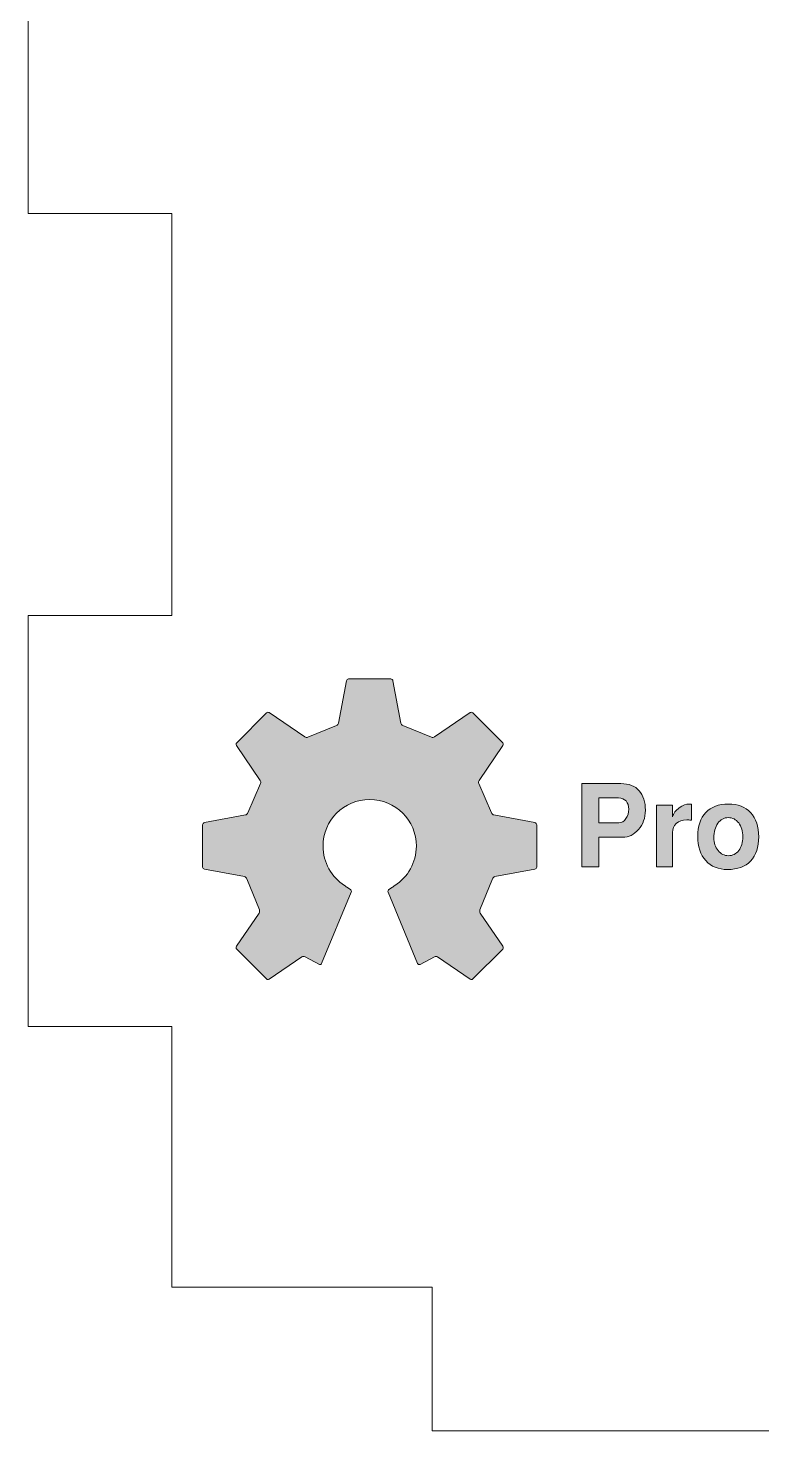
# Model space of a CAD drawing. Header units: inches. Extents: x 0.2 to 13, y -17.3 to -0.1.
# Drawn here: x 4.634 to 5.437, y -4.119 to -2.584 of the extents above; entities that cross this region are included whole.
import ezdxf

# ---------------------------------------------------------------- set-up
doc = ezdxf.new("R2010")
doc.units = ezdxf.units.IN
doc.header["$MEASUREMENT"] = 0
doc.layers.add('Layer 1', color=7, linetype='Continuous')

# ---------------------------------------------------------------- blocks, each defined once
blk = doc.blocks.new('block 41')
at = {"layer": 'Layer 1', "true_color": 0xed1f24}
h = blk.add_hatch(color=240, dxfattribs=at)
h.dxf.hatch_style = 2
edge = h.paths.add_edge_path()
edge.add_spline(control_points=[(5.3097, -3.4401), (5.3097, -3.4485), (5.3071, -3.4555), (5.3022, -3.4611), (5.2972, -3.4668), (5.2914, -3.4696), (5.2849, -3.4696), (5.2849, -3.4696), (5.2588, -3.4696), (5.2588, -3.4696), (5.2588, -3.4696), (5.2588, -3.5021), (5.2588, -3.5021), (5.2588, -3.5021), (5.24, -3.5021), (5.24, -3.5021), (5.24, -3.5021), (5.24, -3.4109), (5.24, -3.4109), (5.24, -3.4109), (5.2829, -3.4109), (5.2829, -3.4109), (5.2917, -3.4109), (5.2984, -3.4135), (5.3029, -3.4187), (5.3074, -3.4239), (5.3097, -3.431), (5.3097, -3.4401)], knot_values=[0, 0, 0, 0, 1, 1, 1, 2, 2, 2, 3, 3, 3, 4, 4, 4, 5, 5, 5, 6, 6, 6, 7, 7, 7, 8, 8, 8, 9, 9, 9, 9], degree=3, periodic=1)
edge = h.paths.add_edge_path()
edge.add_spline(control_points=[(5.2915, -3.4389), (5.2915, -3.4352), (5.2905, -3.4322), (5.2885, -3.4299), (5.2865, -3.4277), (5.2837, -3.4266), (5.2802, -3.4266), (5.2802, -3.4266), (5.2588, -3.4266), (5.2588, -3.4266), (5.2588, -3.4266), (5.2588, -3.4539), (5.2588, -3.4539), (5.2588, -3.4539), (5.2806, -3.4539), (5.2806, -3.4539), (5.2837, -3.4539), (5.2862, -3.4523), (5.2884, -3.4491), (5.2905, -3.4461), (5.2915, -3.4427), (5.2915, -3.4389)], knot_values=[0, 0, 0, 0, 1, 1, 1, 2, 2, 2, 3, 3, 3, 4, 4, 4, 5, 5, 5, 6, 6, 6, 7, 7, 7, 7], degree=3, periodic=1)
h = blk.add_hatch(color=240, dxfattribs=at)
h.dxf.hatch_style = 2
edge = h.paths.add_edge_path()
edge.add_spline(control_points=[(5.3601, -3.4509), (5.3578, -3.4507), (5.3561, -3.4506), (5.355, -3.4506), (5.3501, -3.4506), (5.3463, -3.4519), (5.3435, -3.4545), (5.3407, -3.4571), (5.3393, -3.4604), (5.3393, -3.4644), (5.3393, -3.4644), (5.3393, -3.5021), (5.3393, -3.5021), (5.3393, -3.5021), (5.3218, -3.5021), (5.3218, -3.5021), (5.3218, -3.5021), (5.3218, -3.4343), (5.3218, -3.4343), (5.3218, -3.4343), (5.3393, -3.4343), (5.3393, -3.4343), (5.3393, -3.4343), (5.3393, -3.4474), (5.3393, -3.4474), (5.3405, -3.4434), (5.343, -3.4401), (5.3468, -3.4373), (5.3505, -3.4346), (5.3543, -3.4332), (5.358, -3.4332), (5.3584, -3.4332), (5.3592, -3.4333), (5.3601, -3.4334), (5.3601, -3.4334), (5.3601, -3.4509), (5.3601, -3.4509)], knot_values=[0, 0, 0, 0, 1, 1, 1, 2, 2, 2, 3, 3, 3, 4, 4, 4, 5, 5, 5, 6, 6, 6, 7, 7, 7, 8, 8, 8, 9, 9, 9, 10, 10, 10, 11, 11, 11, 12, 12, 12, 12], degree=3, periodic=1)
h = blk.add_hatch(color=240, dxfattribs=at)
h.dxf.hatch_style = 2
edge = h.paths.add_edge_path()
edge.add_spline(control_points=[(5.4338, -3.4691), (5.4338, -3.4805), (5.4308, -3.4893), (5.4248, -3.4956), (5.4189, -3.5018), (5.4105, -3.5049), (5.3996, -3.5049), (5.3896, -3.5049), (5.3816, -3.5017), (5.3758, -3.4952), (5.3699, -3.4887), (5.367, -3.4798), (5.367, -3.4686), (5.367, -3.4575), (5.3699, -3.4488), (5.3758, -3.4426), (5.3816, -3.4363), (5.3898, -3.4332), (5.4004, -3.4332), (5.4109, -3.4332), (5.4191, -3.4364), (5.425, -3.4427), (5.4308, -3.449), (5.4338, -3.4578), (5.4338, -3.4691)], knot_values=[0, 0, 0, 0, 1, 1, 1, 2, 2, 2, 3, 3, 3, 4, 4, 4, 5, 5, 5, 6, 6, 6, 7, 7, 7, 8, 8, 8, 8], degree=3, periodic=1)
edge = h.paths.add_edge_path()
edge.add_spline(control_points=[(5.4163, -3.4691), (5.4163, -3.4629), (5.4148, -3.4578), (5.4118, -3.4539), (5.4088, -3.45), (5.405, -3.4481), (5.4004, -3.4481), (5.3958, -3.4481), (5.392, -3.4501), (5.3891, -3.4543), (5.3861, -3.4585), (5.3847, -3.4638), (5.3847, -3.4702), (5.3847, -3.4757), (5.3862, -3.4803), (5.3893, -3.4841), (5.3925, -3.4879), (5.3962, -3.4898), (5.4006, -3.4898), (5.4052, -3.4898), (5.409, -3.4879), (5.4119, -3.484), (5.4148, -3.4802), (5.4163, -3.4752), (5.4163, -3.4691)], knot_values=[0, 0, 0, 0, 1, 1, 1, 2, 2, 2, 3, 3, 3, 4, 4, 4, 5, 5, 5, 6, 6, 6, 7, 7, 7, 8, 8, 8, 8], degree=3, periodic=1)
at = {"layer": 'Layer 1', "lineweight": 0}
for points, knots in [([(5.3097, -3.4401), (5.3097, -3.4485), (5.3071, -3.4555), (5.3022, -3.4611), (5.2972, -3.4668), (5.2914, -3.4696), (5.2849, -3.4696), (5.2849, -3.4696), (5.2588, -3.4696), (5.2588, -3.4696), (5.2588, -3.4696), (5.2588, -3.5021), (5.2588, -3.5021), (5.2588, -3.5021), (5.24, -3.5021), (5.24, -3.5021), (5.24, -3.5021), (5.24, -3.4109), (5.24, -3.4109), (5.24, -3.4109), (5.2829, -3.4109), (5.2829, -3.4109), (5.2917, -3.4109), (5.2984, -3.4135), (5.3029, -3.4187), (5.3074, -3.4239), (5.3097, -3.431), (5.3097, -3.4401)], [0, 0, 0, 0, 1, 1, 1, 2, 2, 2, 3, 3, 3, 4, 4, 4, 5, 5, 5, 6, 6, 6, 7, 7, 7, 8, 8, 8, 9, 9, 9, 9]), ([(5.2915, -3.4389), (5.2915, -3.4352), (5.2905, -3.4322), (5.2885, -3.4299), (5.2865, -3.4277), (5.2837, -3.4266), (5.2802, -3.4266), (5.2802, -3.4266), (5.2588, -3.4266), (5.2588, -3.4266), (5.2588, -3.4266), (5.2588, -3.4539), (5.2588, -3.4539), (5.2588, -3.4539), (5.2806, -3.4539), (5.2806, -3.4539), (5.2837, -3.4539), (5.2862, -3.4523), (5.2884, -3.4491), (5.2905, -3.4461), (5.2915, -3.4427), (5.2915, -3.4389)], [0, 0, 0, 0, 1, 1, 1, 2, 2, 2, 3, 3, 3, 4, 4, 4, 5, 5, 5, 6, 6, 6, 7, 7, 7, 7]), ([(5.3601, -3.4509), (5.3578, -3.4507), (5.3561, -3.4506), (5.355, -3.4506), (5.3501, -3.4506), (5.3463, -3.4519), (5.3435, -3.4545), (5.3407, -3.4571), (5.3393, -3.4604), (5.3393, -3.4644), (5.3393, -3.4644), (5.3393, -3.5021), (5.3393, -3.5021), (5.3393, -3.5021), (5.3218, -3.5021), (5.3218, -3.5021), (5.3218, -3.5021), (5.3218, -3.4343), (5.3218, -3.4343), (5.3218, -3.4343), (5.3393, -3.4343), (5.3393, -3.4343), (5.3393, -3.4343), (5.3393, -3.4474), (5.3393, -3.4474), (5.3405, -3.4434), (5.343, -3.4401), (5.3468, -3.4373), (5.3505, -3.4346), (5.3543, -3.4332), (5.358, -3.4332), (5.3584, -3.4332), (5.3592, -3.4333), (5.3601, -3.4334), (5.3601, -3.4334), (5.3601, -3.4509), (5.3601, -3.4509)], [0, 0, 0, 0, 1, 1, 1, 2, 2, 2, 3, 3, 3, 4, 4, 4, 5, 5, 5, 6, 6, 6, 7, 7, 7, 8, 8, 8, 9, 9, 9, 10, 10, 10, 11, 11, 11, 12, 12, 12, 12]), ([(5.4338, -3.4691), (5.4338, -3.4805), (5.4308, -3.4893), (5.4248, -3.4956), (5.4189, -3.5018), (5.4105, -3.5049), (5.3996, -3.5049), (5.3896, -3.5049), (5.3816, -3.5017), (5.3758, -3.4952), (5.3699, -3.4887), (5.367, -3.4798), (5.367, -3.4686), (5.367, -3.4575), (5.3699, -3.4488), (5.3758, -3.4426), (5.3816, -3.4363), (5.3898, -3.4332), (5.4004, -3.4332), (5.4109, -3.4332), (5.4191, -3.4364), (5.425, -3.4427), (5.4308, -3.449), (5.4338, -3.4578), (5.4338, -3.4691)], [0, 0, 0, 0, 1, 1, 1, 2, 2, 2, 3, 3, 3, 4, 4, 4, 5, 5, 5, 6, 6, 6, 7, 7, 7, 8, 8, 8, 8]), ([(5.4163, -3.4691), (5.4163, -3.4629), (5.4148, -3.4578), (5.4118, -3.4539), (5.4088, -3.45), (5.405, -3.4481), (5.4004, -3.4481), (5.3958, -3.4481), (5.392, -3.4501), (5.3891, -3.4543), (5.3861, -3.4585), (5.3847, -3.4638), (5.3847, -3.4702), (5.3847, -3.4757), (5.3862, -3.4803), (5.3893, -3.4841), (5.3925, -3.4879), (5.3962, -3.4898), (5.4006, -3.4898), (5.4052, -3.4898), (5.409, -3.4879), (5.4119, -3.484), (5.4148, -3.4802), (5.4163, -3.4752), (5.4163, -3.4691)], [0, 0, 0, 0, 1, 1, 1, 2, 2, 2, 3, 3, 3, 4, 4, 4, 5, 5, 5, 6, 6, 6, 7, 7, 7, 8, 8, 8, 8])]:
    blk.add_open_spline(points, degree=3, knots=knots, dxfattribs=at)
blk = doc.blocks.new('block 40')
at = {"layer": 'Layer 1', "true_color": 0xed1f24}
h = blk.add_hatch(color=240, dxfattribs=at)
h.dxf.hatch_style = 2
edge = h.paths.add_edge_path()
edge.add_spline(control_points=[(5.1887, -3.4536), (5.1887, -3.4536), (5.1438, -3.4452), (5.1438, -3.4452), (5.1427, -3.445), (5.1415, -3.444), (5.1412, -3.4429), (5.1412, -3.4429), (5.1274, -3.4108), (5.1274, -3.4108), (5.1269, -3.4099), (5.127, -3.4083), (5.1276, -3.4074), (5.1276, -3.4074), (5.1538, -3.3692), (5.1538, -3.3692), (5.1544, -3.3683), (5.1543, -3.3669), (5.1535, -3.3661), (5.1535, -3.3661), (5.1208, -3.3335), (5.1208, -3.3335), (5.12, -3.3327), (5.1186, -3.3326), (5.1177, -3.3332), (5.1177, -3.3332), (5.0789, -3.3598), (5.0789, -3.3598), (5.078, -3.3604), (5.0764, -3.3606), (5.0754, -3.3601), (5.0754, -3.3601), (5.0443, -3.3473), (5.0443, -3.3473), (5.0433, -3.347), (5.0422, -3.3458), (5.042, -3.3447), (5.042, -3.3447), (5.0334, -3.2983), (5.0334, -3.2983), (5.0332, -3.2972), (5.0321, -3.2963), (5.031, -3.2963), (5.031, -3.2963), (4.9848, -3.2963), (4.9848, -3.2963), (4.9837, -3.2963), (4.9826, -3.2972), (4.9824, -3.2983), (4.9824, -3.2983), (4.9737, -3.3447), (4.9737, -3.3447), (4.9735, -3.3458), (4.9725, -3.347), (4.9714, -3.3473), (4.9714, -3.3473), (4.9403, -3.3601), (4.9403, -3.3601), (4.9393, -3.3606), (4.9377, -3.3604), (4.9368, -3.3598), (4.9368, -3.3598), (4.898, -3.3332), (4.898, -3.3332), (4.8971, -3.3326), (4.8957, -3.3327), (4.8949, -3.3335), (4.8949, -3.3335), (4.8623, -3.3661), (4.8623, -3.3661), (4.8615, -3.3669), (4.8613, -3.3683), (4.862, -3.3692), (4.862, -3.3692), (4.8881, -3.4074), (4.8881, -3.4074), (4.8888, -3.4083), (4.8889, -3.4099), (4.8883, -3.4108), (4.8883, -3.4108), (4.8746, -3.4429), (4.8746, -3.4429), (4.8742, -3.444), (4.873, -3.445), (4.8719, -3.4452), (4.8719, -3.4452), (4.827, -3.4536), (4.827, -3.4536), (4.8259, -3.4538), (4.825, -3.4549), (4.825, -3.456), (4.825, -3.456), (4.825, -3.5022), (4.825, -3.5022), (4.825, -3.5033), (4.8259, -3.5044), (4.827, -3.5046), (4.827, -3.5046), (4.8708, -3.5127), (4.8708, -3.5127), (4.8719, -3.5129), (4.8731, -3.514), (4.8734, -3.515), (4.8734, -3.515), (4.8871, -3.5492), (4.8871, -3.5492), (4.8876, -3.5502), (4.8875, -3.5518), (4.8868, -3.5527), (4.8868, -3.5527), (4.862, -3.5889), (4.862, -3.5889), (4.8613, -3.5898), (4.8615, -3.5912), (4.8623, -3.592), (4.8623, -3.592), (4.8949, -3.6247), (4.8949, -3.6247), (4.8957, -3.6255), (4.8971, -3.6256), (4.898, -3.625), (4.898, -3.625), (4.9336, -3.6005), (4.9336, -3.6005), (4.9346, -3.5999), (4.9361, -3.5999), (4.9371, -3.6004), (4.9371, -3.6004), (4.9528, -3.6088), (4.9528, -3.6088), (4.9537, -3.6093), (4.9549, -3.6089), (4.9553, -3.6079), (4.9553, -3.6079), (4.9877, -3.5296), (4.9877, -3.5296), (4.9881, -3.5286), (4.9877, -3.5273), (4.9868, -3.5267), (4.9868, -3.5267), (4.9828, -3.5243), (4.9828, -3.5243), (4.9821, -3.5239), (4.9811, -3.5231), (4.9804, -3.5224), (4.9662, -3.5133), (4.9568, -3.4974), (4.9568, -3.4793), (4.9568, -3.4511), (4.9796, -3.4282), (5.0079, -3.4282), (5.0361, -3.4282), (5.059, -3.4511), (5.059, -3.4793), (5.059, -3.4974), (5.0496, -3.5133), (5.0354, -3.5224), (5.0346, -3.5231), (5.0336, -3.5239), (5.0329, -3.5243), (5.0329, -3.5243), (5.029, -3.5267), (5.029, -3.5267), (5.028, -3.5273), (5.0276, -3.5286), (5.028, -3.5296), (5.028, -3.5296), (5.0604, -3.6079), (5.0604, -3.6079), (5.0608, -3.6089), (5.062, -3.6093), (5.063, -3.6088), (5.063, -3.6088), (5.0787, -3.6004), (5.0787, -3.6004), (5.0796, -3.5999), (5.0812, -3.5999), (5.0821, -3.6005), (5.0821, -3.6005), (5.1177, -3.625), (5.1177, -3.625), (5.1186, -3.6256), (5.12, -3.6255), (5.1208, -3.6247), (5.1208, -3.6247), (5.1535, -3.592), (5.1535, -3.592), (5.1543, -3.5912), (5.1544, -3.5898), (5.1538, -3.5889), (5.1538, -3.5889), (5.1289, -3.5527), (5.1289, -3.5527), (5.1283, -3.5518), (5.1281, -3.5502), (5.1286, -3.5492), (5.1286, -3.5492), (5.1423, -3.515), (5.1423, -3.515), (5.1426, -3.514), (5.1438, -3.5129), (5.1449, -3.5127), (5.1449, -3.5127), (5.1887, -3.5046), (5.1887, -3.5046), (5.1898, -3.5044), (5.1907, -3.5033), (5.1907, -3.5022), (5.1907, -3.5022), (5.1907, -3.456), (5.1907, -3.456), (5.1907, -3.4549), (5.1898, -3.4538), (5.1887, -3.4536)], knot_values=[0, 0, 0, 0, 0.013889, 0.013889, 0.013889, 0.027778, 0.027778, 0.027778, 0.041667, 0.041667, 0.041667, 0.055556, 0.055556, 0.055556, 0.069444, 0.069444, 0.069444, 0.083333, 0.083333, 0.083333, 0.097222, 0.097222, 0.097222, 0.111111, 0.111111, 0.111111, 0.125, 0.125, 0.125, 0.138889, 0.138889, 0.138889, 0.152778, 0.152778, 0.152778, 0.166667, 0.166667, 0.166667, 0.180556, 0.180556, 0.180556, 0.194444, 0.194444, 0.194444, 0.208333, 0.208333, 0.208333, 0.222222, 0.222222, 0.222222, 0.236111, 0.236111, 0.236111, 0.25, 0.25, 0.25, 0.263889, 0.263889, 0.263889, 0.277778, 0.277778, 0.277778, 0.291667, 0.291667, 0.291667, 0.305556, 0.305556, 0.305556, 0.319444, 0.319444, 0.319444, 0.333333, 0.333333, 0.333333, 0.347222, 0.347222, 0.347222, 0.361111, 0.361111, 0.361111, 0.375, 0.375, 0.375, 0.388889, 0.388889, 0.388889, 0.402778, 0.402778, 0.402778, 0.416667, 0.416667, 0.416667, 0.430556, 0.430556, 0.430556, 0.444444, 0.444444, 0.444444, 0.458333, 0.458333, 0.458333, 0.472222, 0.472222, 0.472222, 0.486111, 0.486111, 0.486111, 0.5, 0.5, 0.5, 0.513889, 0.513889, 0.513889, 0.527778, 0.527778, 0.527778, 0.541667, 0.541667, 0.541667, 0.555556, 0.555556, 0.555556, 0.569444, 0.569444, 0.569444, 0.583333, 0.583333, 0.583333, 0.597222, 0.597222, 0.597222, 0.611111, 0.611111, 0.611111, 0.625, 0.625, 0.625, 0.638889, 0.638889, 0.638889, 0.652778, 0.652778, 0.652778, 0.666667, 0.666667, 0.666667, 0.680556, 0.680556, 0.680556, 0.694444, 0.694444, 0.694444, 0.708333, 0.708333, 0.708333, 0.722222, 0.722222, 0.722222, 0.736111, 0.736111, 0.736111, 0.75, 0.75, 0.75, 0.763889, 0.763889, 0.763889, 0.777778, 0.777778, 0.777778, 0.791667, 0.791667, 0.791667, 0.805556, 0.805556, 0.805556, 0.819444, 0.819444, 0.819444, 0.833333, 0.833333, 0.833333, 0.847222, 0.847222, 0.847222, 0.861111, 0.861111, 0.861111, 0.875, 0.875, 0.875, 0.888889, 0.888889, 0.888889, 0.902778, 0.902778, 0.902778, 0.916667, 0.916667, 0.916667, 0.930556, 0.930556, 0.930556, 0.944444, 0.944444, 0.944444, 0.958333, 0.958333, 0.958333, 0.972222, 0.972222, 0.972222, 0.986111, 0.986111, 0.986111, 0.986111], degree=3, periodic=0)
edge.add_line((5.1887, -3.4536), (5.1887, -3.4536))
at = {"layer": 'Layer 1', "lineweight": 0}
blk.add_open_spline([(5.1887, -3.4536), (5.1887, -3.4536), (5.1438, -3.4452), (5.1438, -3.4452), (5.1427, -3.445), (5.1415, -3.444), (5.1412, -3.4429), (5.1412, -3.4429), (5.1274, -3.4108), (5.1274, -3.4108), (5.1269, -3.4099), (5.127, -3.4083), (5.1276, -3.4074), (5.1276, -3.4074), (5.1538, -3.3692), (5.1538, -3.3692), (5.1544, -3.3683), (5.1543, -3.3669), (5.1535, -3.3661), (5.1535, -3.3661), (5.1208, -3.3335), (5.1208, -3.3335), (5.12, -3.3327), (5.1186, -3.3326), (5.1177, -3.3332), (5.1177, -3.3332), (5.0789, -3.3598), (5.0789, -3.3598), (5.078, -3.3604), (5.0764, -3.3606), (5.0754, -3.3601), (5.0754, -3.3601), (5.0443, -3.3473), (5.0443, -3.3473), (5.0433, -3.347), (5.0422, -3.3458), (5.042, -3.3447), (5.042, -3.3447), (5.0334, -3.2983), (5.0334, -3.2983), (5.0332, -3.2972), (5.0321, -3.2963), (5.031, -3.2963), (5.031, -3.2963), (4.9848, -3.2963), (4.9848, -3.2963), (4.9837, -3.2963), (4.9826, -3.2972), (4.9824, -3.2983), (4.9824, -3.2983), (4.9737, -3.3447), (4.9737, -3.3447), (4.9735, -3.3458), (4.9725, -3.347), (4.9714, -3.3473), (4.9714, -3.3473), (4.9403, -3.3601), (4.9403, -3.3601), (4.9393, -3.3606), (4.9377, -3.3604), (4.9368, -3.3598), (4.9368, -3.3598), (4.898, -3.3332), (4.898, -3.3332), (4.8971, -3.3326), (4.8957, -3.3327), (4.8949, -3.3335), (4.8949, -3.3335), (4.8623, -3.3661), (4.8623, -3.3661), (4.8615, -3.3669), (4.8613, -3.3683), (4.862, -3.3692), (4.862, -3.3692), (4.8881, -3.4074), (4.8881, -3.4074), (4.8888, -3.4083), (4.8889, -3.4099), (4.8883, -3.4108), (4.8883, -3.4108), (4.8746, -3.4429), (4.8746, -3.4429), (4.8742, -3.444), (4.873, -3.445), (4.8719, -3.4452), (4.8719, -3.4452), (4.827, -3.4536), (4.827, -3.4536), (4.8259, -3.4538), (4.825, -3.4549), (4.825, -3.456), (4.825, -3.456), (4.825, -3.5022), (4.825, -3.5022), (4.825, -3.5033), (4.8259, -3.5044), (4.827, -3.5046), (4.827, -3.5046), (4.8708, -3.5127), (4.8708, -3.5127), (4.8719, -3.5129), (4.8731, -3.514), (4.8734, -3.515), (4.8734, -3.515), (4.8871, -3.5492), (4.8871, -3.5492), (4.8876, -3.5502), (4.8875, -3.5518), (4.8868, -3.5527), (4.8868, -3.5527), (4.862, -3.5889), (4.862, -3.5889), (4.8613, -3.5898), (4.8615, -3.5912), (4.8623, -3.592), (4.8623, -3.592), (4.8949, -3.6247), (4.8949, -3.6247), (4.8957, -3.6255), (4.8971, -3.6256), (4.898, -3.625), (4.898, -3.625), (4.9336, -3.6005), (4.9336, -3.6005), (4.9346, -3.5999), (4.9361, -3.5999), (4.9371, -3.6004), (4.9371, -3.6004), (4.9528, -3.6088), (4.9528, -3.6088), (4.9537, -3.6093), (4.9549, -3.6089), (4.9553, -3.6079), (4.9553, -3.6079), (4.9877, -3.5296), (4.9877, -3.5296), (4.9881, -3.5286), (4.9877, -3.5273), (4.9868, -3.5267), (4.9868, -3.5267), (4.9828, -3.5243), (4.9828, -3.5243), (4.9821, -3.5239), (4.9811, -3.5231), (4.9804, -3.5224), (4.9662, -3.5133), (4.9568, -3.4974), (4.9568, -3.4793), (4.9568, -3.4511), (4.9796, -3.4282), (5.0079, -3.4282), (5.0361, -3.4282), (5.059, -3.4511), (5.059, -3.4793), (5.059, -3.4974), (5.0496, -3.5133), (5.0354, -3.5224), (5.0346, -3.5231), (5.0336, -3.5239), (5.0329, -3.5243), (5.0329, -3.5243), (5.029, -3.5267), (5.029, -3.5267), (5.028, -3.5273), (5.0276, -3.5286), (5.028, -3.5296), (5.028, -3.5296), (5.0604, -3.6079), (5.0604, -3.6079), (5.0608, -3.6089), (5.062, -3.6093), (5.063, -3.6088), (5.063, -3.6088), (5.0787, -3.6004), (5.0787, -3.6004), (5.0796, -3.5999), (5.0812, -3.5999), (5.0821, -3.6005), (5.0821, -3.6005), (5.1177, -3.625), (5.1177, -3.625), (5.1186, -3.6256), (5.12, -3.6255), (5.1208, -3.6247), (5.1208, -3.6247), (5.1535, -3.592), (5.1535, -3.592), (5.1543, -3.5912), (5.1544, -3.5898), (5.1538, -3.5889), (5.1538, -3.5889), (5.1289, -3.5527), (5.1289, -3.5527), (5.1283, -3.5518), (5.1281, -3.5502), (5.1286, -3.5492), (5.1286, -3.5492), (5.1423, -3.515), (5.1423, -3.515), (5.1426, -3.514), (5.1438, -3.5129), (5.1449, -3.5127), (5.1449, -3.5127), (5.1887, -3.5046), (5.1887, -3.5046), (5.1898, -3.5044), (5.1907, -3.5033), (5.1907, -3.5022), (5.1907, -3.5022), (5.1907, -3.456), (5.1907, -3.456), (5.1907, -3.4549), (5.1898, -3.4538), (5.1887, -3.4536)], degree=3, knots=[0, 0, 0, 0, 1, 1, 1, 2, 2, 2, 3, 3, 3, 4, 4, 4, 5, 5, 5, 6, 6, 6, 7, 7, 7, 8, 8, 8, 9, 9, 9, 10, 10, 10, 11, 11, 11, 12, 12, 12, 13, 13, 13, 14, 14, 14, 15, 15, 15, 16, 16, 16, 17, 17, 17, 18, 18, 18, 19, 19, 19, 20, 20, 20, 21, 21, 21, 22, 22, 22, 23, 23, 23, 24, 24, 24, 25, 25, 25, 26, 26, 26, 27, 27, 27, 28, 28, 28, 29, 29, 29, 30, 30, 30, 31, 31, 31, 32, 32, 32, 33, 33, 33, 34, 34, 34, 35, 35, 35, 36, 36, 36, 37, 37, 37, 38, 38, 38, 39, 39, 39, 40, 40, 40, 41, 41, 41, 42, 42, 42, 43, 43, 43, 44, 44, 44, 45, 45, 45, 46, 46, 46, 47, 47, 47, 48, 48, 48, 49, 49, 49, 50, 50, 50, 51, 51, 51, 52, 52, 52, 53, 53, 53, 54, 54, 54, 55, 55, 55, 56, 56, 56, 57, 57, 57, 58, 58, 58, 59, 59, 59, 60, 60, 60, 61, 61, 61, 62, 62, 62, 63, 63, 63, 64, 64, 64, 65, 65, 65, 66, 66, 66, 67, 67, 67, 68, 68, 68, 69, 69, 69, 70, 70, 70, 71, 71, 71, 71], dxfattribs=at)
at = {"layer": 'Layer 1'}
blk.add_blockref('block 41', (0, 0), dxfattribs=at)

msp = doc.modelspace()

# ---------------------------------------------------------------- linework, layer by layer
at = {"layer": 'Layer 1', "lineweight": 0}
msp.add_lwpolyline([(6.8564, -3.9621), (6.4164, -3.9621), (6.4164, -4.1194), (5.9664, -4.1194), (5.9664, -3.9621), (5.5264, -3.9621), (5.5264, -4.1194), (5.0764, -4.1194), (5.0764, -3.9621), (4.7914, -3.9621), (4.7914, -3.6769), (4.6339, -3.6769), (4.6339, -3.2269), (4.7914, -3.2269), (4.7914, -2.7869), (4.6339, -2.7869), (4.6339, -2.3369)], dxfattribs=at)

# ---------------------------------------------------------------- block references
at = {"layer": 'Layer 1'}
msp.add_blockref('block 40', (0, 0), dxfattribs=at)

doc.saveas('drawing.dxf')
